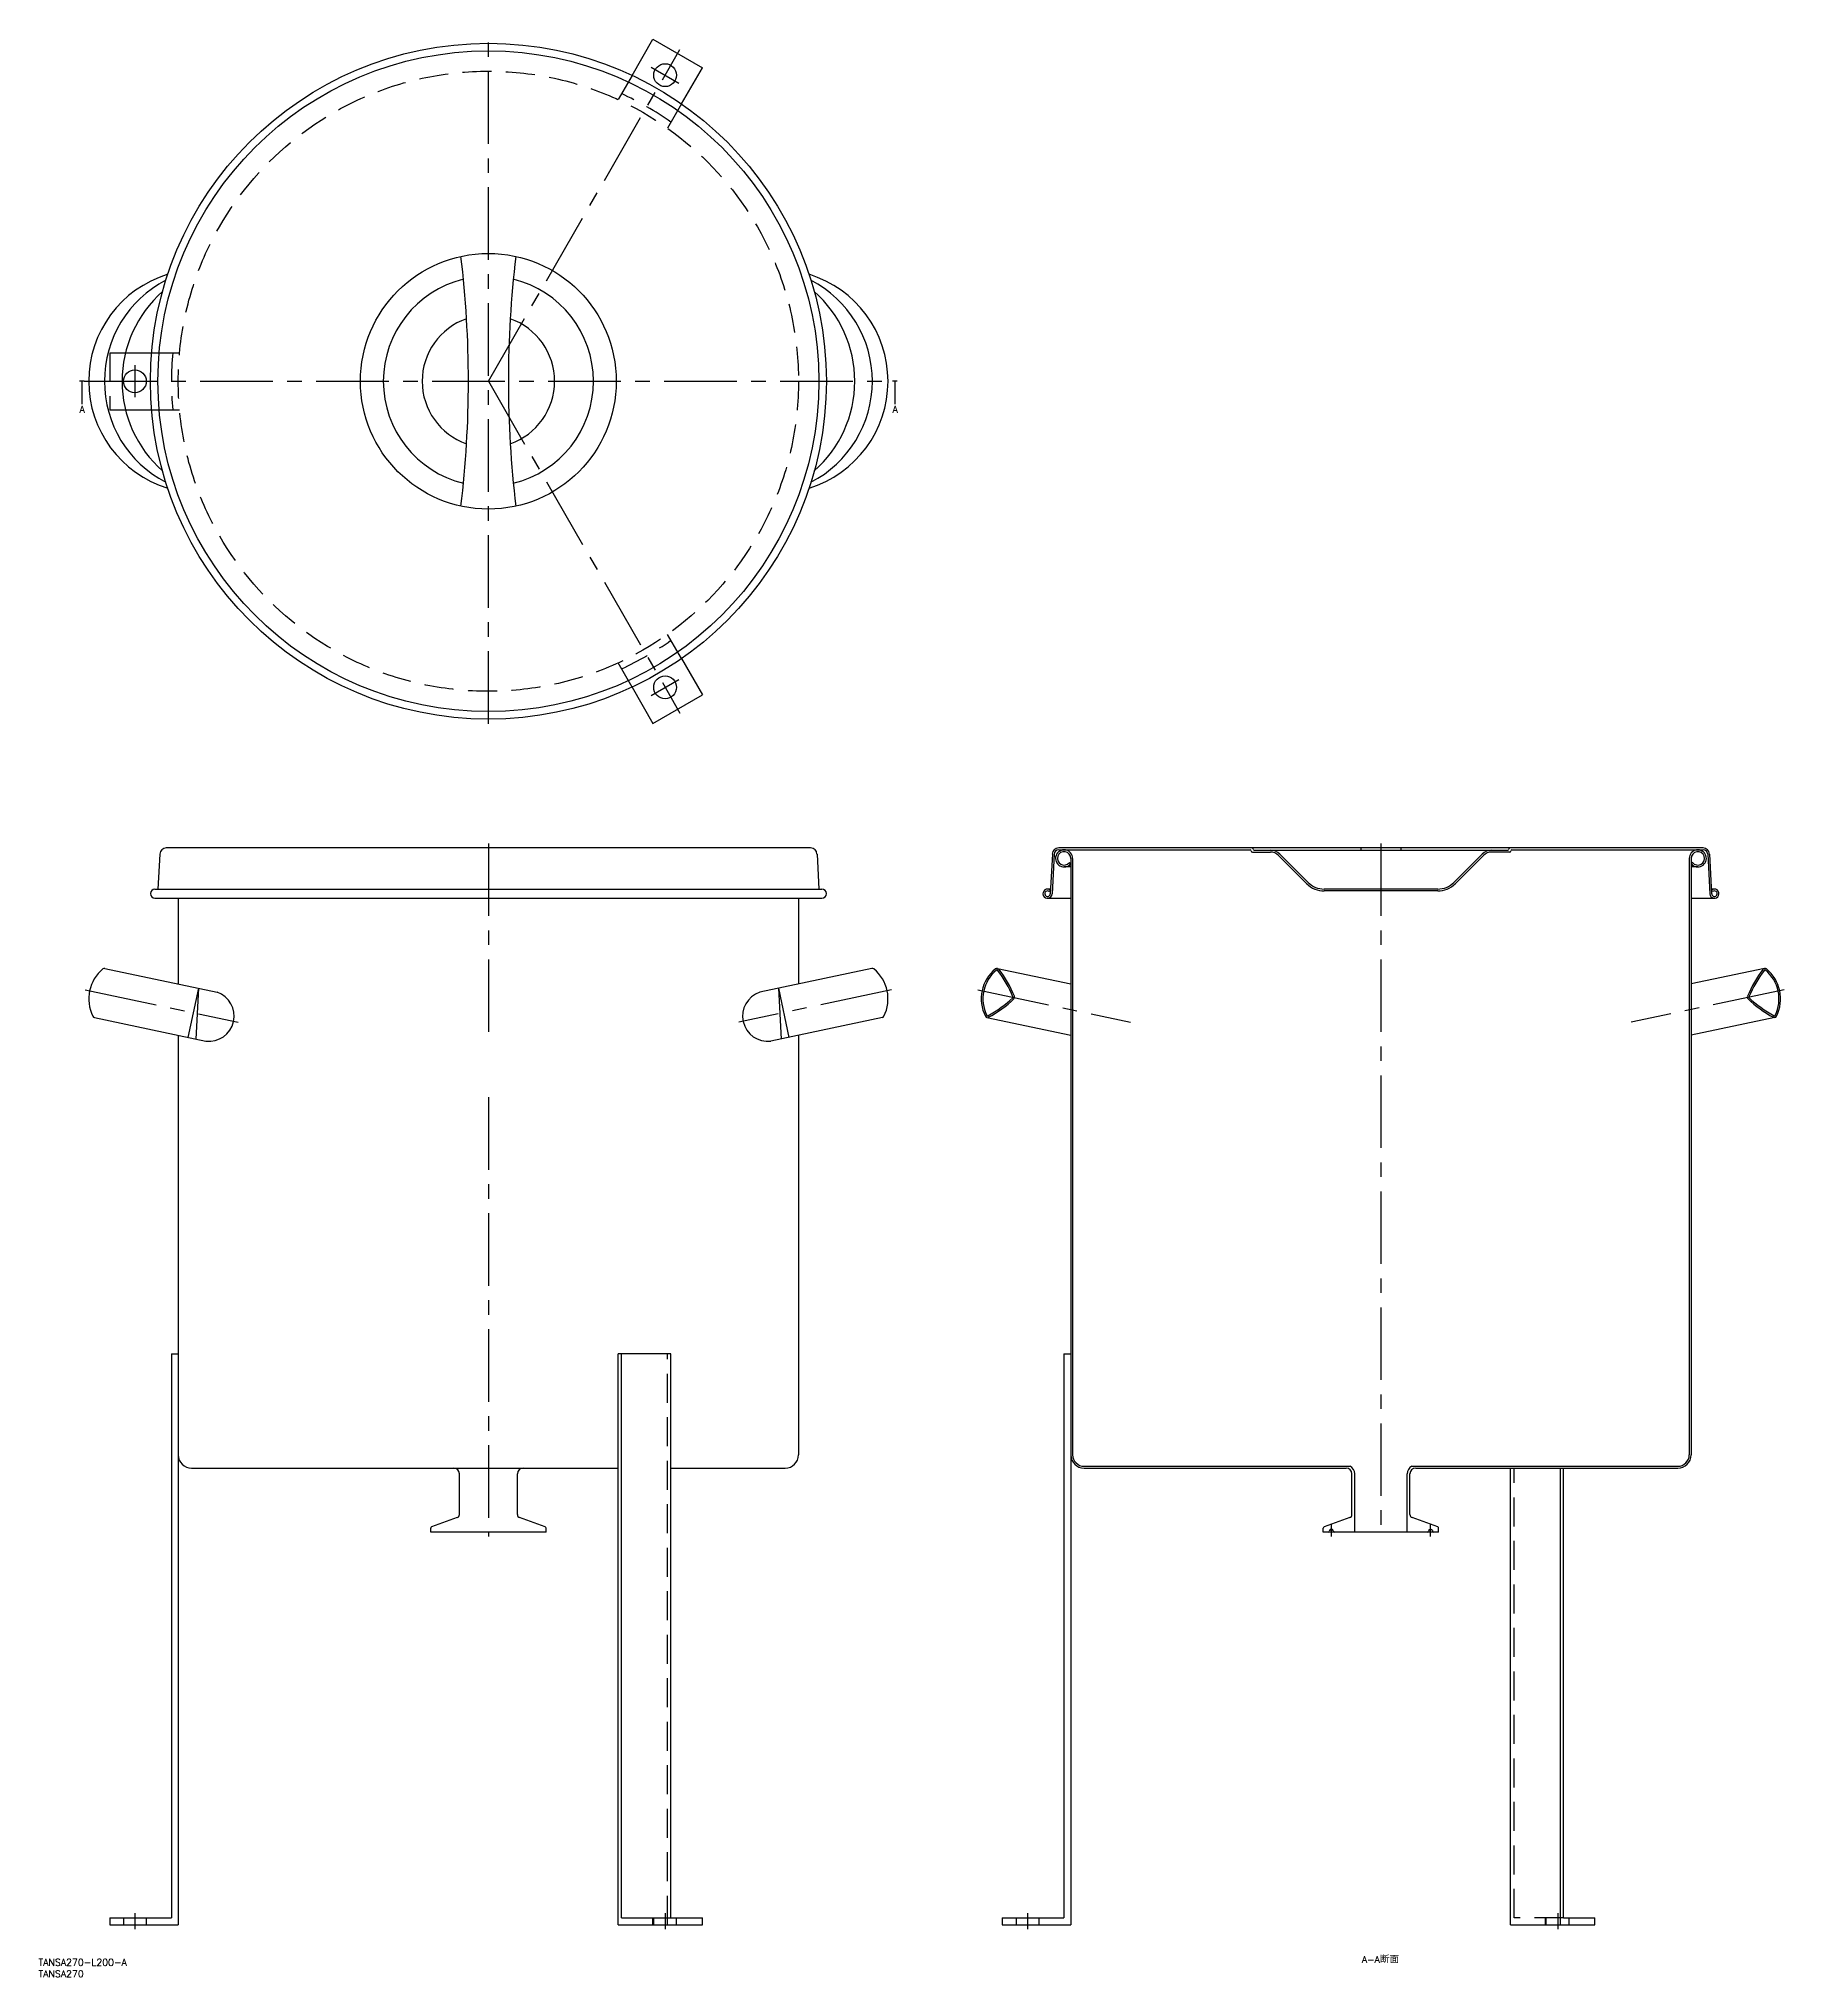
# Model space of a CAD drawing. Extents: x -197 to 567, y -699 to 150.
import ezdxf

# ---------------------------------------------------------------- set-up
doc = ezdxf.new("R2010")
doc.units = 0
doc.linetypes.add('CENTER', pattern=[50.8, 31.75, -6.35, 6.35, -6.35])
doc.linetypes.add('DASHED', pattern=[19.05, 12.7, -6.35])
doc.layers.get('0').update_dxf_attribs({"linetype": 'CONTINUOUS'})
doc.layers.add('CENTER', color=1, linetype='CONTINUOUS')
doc.styles.get("Standard").update_dxf_attribs({"font": 'txt.shx', "height": 3, "bigfont": 'bigfont.shx'})

msp = doc.modelspace()

# ---------------------------------------------------------------- linework, layer by layer
at = {"color": 7, "linetype": 'CONTINUOUS'}
for p, q in [((62.91, 133.97), (72.07, 149.84)), ((72.07, 149.84), (93.73, 137.34)), ((84.57, 121.47), (93.73, 137.34)), ((-158.91, 12.5), (-147.48, 12.5)), ((-158.91, -12.5), (-147.48, -12.5)), ((84.57, -121.47), (93.73, -137.34)), ((62.91, -133.97), (72.07, -149.84)), ((72.07, -149.84), (93.73, -137.34)), ((-143.9, -207.07), (-144.7, -222.42)), ((141.1, -204.42), (-141.1, -204.42)), ((143.9, -207.07), (144.7, -222.42)), ((246.95, -207.07), (246.04, -224.48)), ((247.75, -207.11), (246.84, -224.52)), ((531.95, -204.42), (249.74, -204.42)), ((249.74, -205.22), (333.55, -205.22)), ((254.42, -210.79), (255.05, -211.28)), ((255.05, -208.97), (255.05, -676.02)), ((255.85, -208.97), (255.85, -470.22)), ((334.55, -206.22), (342.44, -206.22)), ((335.35, -205.42), (446.35, -205.42)), ((345.98, -207.68), (358.35, -220.05)), ((346.55, -207.12), (358.92, -219.49)), ((382.1, -204.42), (382.1, -205.42)), ((399.6, -204.42), (399.6, -205.42)), ((435.15, -207.12), (422.78, -219.49)), ((435.71, -207.68), (423.34, -220.05)), ((447.15, -206.22), (439.25, -206.22)), ((448.15, -205.22), (531.95, -205.22)), ((525.85, -208.97), (525.85, -470.22)), ((526.65, -208.97), (526.65, -470.22)), ((527.28, -210.79), (526.65, -211.28)), ((533.95, -207.11), (534.86, -224.52)), ((534.75, -207.07), (535.66, -224.48)), ((255.05, -212.72), (252.1, -212.72)), ((529.6, -212.72), (526.65, -212.72)), ((-146.01, -222.42), (146.01, -222.42)), ((-146.01, -226.42), (146.01, -226.42)), ((-135.8, -226.42), (-135.8, -263.97)), ((135.8, -226.42), (135.8, -263.97)), ((246.14, -222.42), (244.84, -222.42)), ((244.84, -226.42), (255.05, -226.42)), ((245.61, -223.5), (246.12, -222.88)), ((415.7, -222.42), (365.99, -222.42)), ((415.7, -223.22), (365.99, -223.22)), ((526.65, -226.42), (536.86, -226.42)), ((536.86, -222.42), (535.55, -222.42)), ((536.09, -223.5), (535.57, -222.88)), ((-167.94, -257.14), (-118.81, -267.58)), ((167.94, -257.14), (118.81, -267.58)), ((222.91, -257.14), (255.05, -263.97)), ((558.79, -257.14), (526.65, -263.97)), ((-127, -265.84), (-131.58, -287.36)), ((-127, -265.84), (-128.17, -288.09)), ((127, -265.84), (128.17, -288.09)), ((127, -265.84), (131.58, -287.36)), ((-172.51, -278.66), (-123.65, -289.05)), ((172.51, -278.66), (123.65, -289.05)), ((218.33, -278.66), (255.05, -286.46)), ((563.36, -278.66), (526.65, -286.46)), ((-135.8, -286.46), (-135.8, -676.02)), ((135.8, -286.46), (135.8, -470.22)), ((-138.8, -426.02), (-135.8, -426.02)), ((-138.8, -426.02), (-138.8, -673.02)), ((56.79, -676.02), (56.79, -426.02)), ((79.94, -426.02), (56.79, -426.02)), ((58.29, -673.02), (58.29, -426.02)), ((79.94, -673.02), (79.94, -426.02)), ((252.05, -426.02), (252.05, -673.02)), ((252.05, -426.02), (255.05, -426.02)), ((260.85, -475.22), (377.32, -475.22)), ((404.37, -475.22), (520.85, -475.22)), ((-130, -476.02), (56.79, -476.02)), ((-12.7, -496.32), (-12.7, -478.52)), ((-12.7, -496.32), (-12.7, -478.52)), ((12.7, -496.32), (12.7, -478.52)), ((12.7, -496.32), (12.7, -478.52)), ((79.94, -476.02), (130, -476.02)), ((260.85, -476.02), (375.65, -476.02)), ((378.15, -496.32), (378.15, -478.52)), ((378.15, -496.32), (378.15, -478.52)), ((379.35, -504.02), (379.35, -478.52)), ((402.35, -504.02), (402.35, -478.52)), ((403.55, -496.32), (403.55, -478.52)), ((403.55, -496.32), (403.55, -478.52)), ((406.05, -476.02), (520.85, -476.02)), ((447.63, -676.02), (447.63, -476.02)), ((469.28, -476.02), (469.28, -676.02)), ((470.79, -673.02), (470.79, -476.02)), ((-13.67, -497.71), (-24.86, -501.78)), ((24.86, -501.78), (13.67, -497.71)), ((377.18, -497.71), (365.98, -501.78)), ((415.71, -501.78), (404.51, -497.71)), ((-25.25, -504.02), (-25.25, -502.33)), ((25.25, -504.02), (-25.25, -504.02)), ((25.25, -504.02), (25.25, -502.33)), ((365.6, -504.02), (365.6, -502.33)), ((416.1, -504.02), (365.6, -504.02)), ((368.33, -503.38), (368.22, -503.66)), ((369.96, -503.38), (370.08, -503.66)), ((411.74, -503.36), (411.62, -503.66)), ((413.35, -503.36), (413.48, -503.66)), ((416.1, -504.02), (416.1, -502.33)), ((-165.8, -673.02), (-138.8, -673.02)), ((-165.8, -673.02), (-165.8, -676.02)), ((-165.8, -676.02), (-135.8, -676.02)), ((56.79, -676.02), (93.73, -676.02)), ((58.29, -673.02), (93.73, -673.02)), ((72.07, -676.02), (72.07, -673.02)), ((93.73, -676.02), (93.73, -673.02)), ((225.05, -673.02), (252.05, -673.02)), ((225.05, -673.02), (225.05, -676.02)), ((225.05, -676.02), (255.05, -676.02)), ((231.05, -673.02), (231.05, -676.02)), ((241.05, -673.02), (241.05, -676.02)), ((447.63, -676.02), (484.57, -676.02)), ((470.79, -673.02), (484.57, -673.02)), ((484.57, -676.02), (484.57, -673.02))]:
    msp.add_line(p, q, dxfattribs=at)
at = {"color": 3, "linetype": 'DASHED'}
for p, q in [((62.91, 133.97), (56.79, 123.36)), ((84.57, 121.47), (78.44, 110.86)), ((-165.8, 12.5), (-158.91, 12.5)), ((-165.8, 12.5), (-165.8, -12.5)), ((-147.48, 12.5), (-135.22, 12.5)), ((-165.8, -12.5), (-158.91, -12.5)), ((-147.48, -12.5), (-135.22, -12.5)), ((84.57, -121.47), (78.44, -110.86)), ((62.91, -133.97), (56.79, -123.36)), ((78.44, -676.02), (78.44, -426.02)), ((449.11, -673.02), (449.11, -476.02)), ((-159.8, -673.02), (-159.8, -676.02)), ((-149.8, -673.02), (-149.8, -676.02)), ((72.4, -676.02), (72.4, -673.02)), ((82.4, -676.02), (82.4, -673.02)), ((470.79, -673.02), (449.11, -673.02)), ((462.92, -676.02), (462.92, -673.02)), ((463.25, -676.02), (463.25, -673.02)), ((473.25, -676.02), (473.25, -673.02))]:
    msp.add_line(p, q, dxfattribs=at)
at = {"color": 7}
for points in [[(-178, 0, 0), (-178, -9.99, 0)], [(178, 0, 0), (178, -9.99, 0)]]:
    msp.add_polyline3d(points, dxfattribs=at)
at = {"color": 7, "linetype": 'CONTINUOUS'}
for centre, radius in [((0, 0), 148.01), ((0, 0), 144.7), ((77.4, 134.06), 5), ((0, 0), 56), ((-154.8, 0), 5), ((77.4, -134.06), 5)]:
    msp.add_circle(centre, radius, dxfattribs=at)
at = {"color": 3, "linetype": 'DASHED'}
msp.add_circle((0, 0), 135.8, dxfattribs=at)
for start, end in [(54.83308, 65.16692), (174.83308, 185.16692), (294.83308, 305.16692)]:
    msp.add_arc((0, 0), 138.8, start, end, dxfattribs=at)
at = {"color": 7, "linetype": 'CONTINUOUS'}
for centre, radius, start, end in [((-470.68, 0), 461.93, 353.19944, 6.80056), ((470.68, 0), 461.93, 173.19944, 186.80056), ((-125.99, 0), 49.01, 107.09813, 252.90187), ((-118.35, 0), 49.79, 117.37578, 242.62422), ((0, 0), 46, 103.72809, 256.27191), ((0, 0), 46, 283.72809, 76.27191), ((125.99, 0), 49.01, 287.09813, 72.90187), ((118.35, 0), 49.79, 297.37578, 62.62422), ((-108.03, 0), 52.39, 131.43357, 228.56643), ((108.03, 0), 52.39, 311.43357, 48.56643), ((0, 0), 29, 109.25214, 250.74786), ((0, 0), 29, 289.25214, 70.74786), ((-141.1, -207.22), 2.8, 90, 177), ((141.1, -207.22), 2.8, 3, 90), ((249.74, -207.22), 2.8, 90, 177), ((249.74, -207.22), 2, 90, 177), ((252.1, -208.97), 3.75, 0, 321.87509), ((252.1, -208.97), 2.95, 0, 321.87509), ((333.55, -205.72), 0.5, 0, 90), ((334.55, -205.72), 0.5, 180, 270), ((334.35, -204.92), 0.5, 0, 90), ((335.35, -204.92), 0.5, 180, 270), ((342.44, -211.22), 5.8, 45, 90), ((342.44, -211.22), 5, 45, 90), ((439.25, -211.22), 5.8, 90, 135), ((439.25, -211.22), 5, 90, 135), ((446.35, -204.92), 0.5, 270, 0), ((447.35, -204.92), 0.5, 90, 180), ((447.15, -205.72), 0.5, 270, 0), ((448.15, -205.72), 0.5, 90, 180), ((529.6, -208.97), 3.75, 218.12491, 180), ((529.6, -208.97), 2.95, 218.12491, 180), ((531.95, -207.22), 2.8, 3, 90), ((531.95, -207.22), 2, 3, 90), ((365.99, -212.42), 10.8, 225, 270), ((365.99, -212.42), 10, 225, 270), ((415.7, -212.42), 10, 270, 315), ((415.7, -212.42), 10.8, 270, 315), ((-146.01, -224.42), 2, 90, 270), ((146.01, -224.42), 2, 270, 90), ((244.84, -224.42), 2, 50.1301, 357), ((244.84, -224.42), 1.2, 50.1301, 357), ((536.86, -224.42), 2, 183, 129.8699), ((536.86, -224.42), 1.2, 183, 129.8699), ((-157.96, -270.51), 17.04, 129.41991, 206.58009), ((-168.15, -258.12), 1, 78, 129.41991), ((168.15, -258.12), 1, 50.58009, 102), ((157.96, -270.51), 17.04, 333.41991, 50.58009), ((232.88, -270.51), 17.04, 129.41991, 206.58009), ((232.88, -270.51), 16.34, 129.41991, 206.58009), ((222.7, -258.12), 1, 78, 129.41991), ((222.7, -258.12), 0.3, 37.8778, 129.41991), ((184.02, -288.2), 49.3, 22.09662, 37.8778), ((184.02, -288.2), 50, 22.09662, 37.8778), ((597.67, -288.2), 50, 142.1222, 157.90338), ((597.67, -288.2), 49.3, 142.1222, 157.90338), ((558.99, -258.12), 0.3, 50.58009, 142.1222), ((558.99, -258.12), 1, 50.58009, 102), ((548.81, -270.51), 16.34, 333.41991, 50.58009), ((548.81, -270.51), 17.04, 333.41991, 50.58009), ((-122.4, -278.05), 11.07, 263.52848, 71.07294), ((122.4, -278.05), 11.07, 108.92706, 276.47152), ((195.45, -234.47), 49.3, 298.1222, 313.90338), ((195.45, -234.47), 50, 298.1222, 313.90338), ((229.42, -269.77), 0.3, 313.90338, 22.09662), ((229.42, -269.77), 1, 313.90338, 22.09662), ((552.27, -269.77), 1, 157.90338, 226.09662), ((586.25, -234.47), 50, 226.09662, 241.8778), ((552.27, -269.77), 0.3, 157.90338, 226.09662), ((586.25, -234.47), 49.3, 226.09662, 241.8778), ((-172.31, -277.68), 1, 206.58009, 258), ((172.31, -277.68), 1, 282, 333.41991), ((218.54, -277.68), 1, 206.58009, 258), ((218.54, -277.68), 0.3, 206.58009, 298.1222), ((563.15, -277.68), 0.3, 241.8778, 333.41991), ((563.15, -277.68), 1, 282, 333.41991), ((-130, -470.22), 5.8, 180, 270), ((130, -470.22), 5.8, 270, 360), ((260.85, -470.22), 5.8, 180, 270), ((260.85, -470.22), 5, 180, 270), ((375.65, -478.52), 3.7, 0, 63.11195), ((406.05, -478.52), 3.7, 116.88805, 180), ((520.85, -470.22), 5, 270, 0), ((520.85, -470.22), 5.8, 270, 360), ((-15.2, -478.52), 2.5, 0, 90), ((15.2, -478.52), 2.5, 90, 180), ((375.65, -478.52), 2.5, 0, 90), ((406.05, -478.52), 2.5, 90, 180), ((-14.17, -496.32), 1.47, 290, 0), ((14.17, -496.32), 1.47, 180, 250), ((376.68, -496.32), 1.47, 290, 0), ((405.02, -496.32), 1.47, 180, 250), ((-24.66, -502.33), 0.588, 110, 180), ((24.66, -502.33), 0.588, 0, 70), ((366.19, -502.33), 0.588, 110, 180), ((367.67, -503.43), 0.588, 270, 337), ((369.15, -503.72), 0.882, 23, 157), ((370.62, -503.43), 0.588, 203, 270), ((411.07, -503.43), 0.588, 270, 337), ((412.55, -503.72), 0.882, 21.63699, 158.36301), ((414.02, -503.43), 0.588, 203, 270), ((415.51, -502.33), 0.588, 0, 70)]:
    msp.add_arc(centre, radius, start, end, dxfattribs=at)
at = {"layer": 'CENTER', "color": 1, "linetype": 'CENTER'}
for p, q in [((0, -150.01), (0, 150.01)), ((0, 0), (83.9, 145.32)), ((71.34, 137.56), (83.46, 130.56)), ((-177, 0), (-179, 0)), ((-177, 0), (177, 0)), ((-154.8, 7), (-154.8, -7)), ((0, 0), (83.9, -145.32)), ((179, 0), (177, 0)), ((71.34, -137.56), (83.46, -130.56)), ((0, -202.42), (0, -289.21)), ((390.85, -202.42), (390.85, -506.02)), ((-176.58, -266.55), (-109.62, -280.78)), ((176.58, -266.55), (109.62, -280.78)), ((214.26, -266.55), (281.23, -280.78)), ((567.43, -266.55), (500.47, -280.78)), ((0, -313.63), (0, -506.02)), ((369.15, -506.02), (369.15, -500.84)), ((412.55, -506.02), (412.55, -500.84)), ((-154.8, -671.02), (-154.8, -678.02)), ((77.4, -671.02), (77.4, -678.02)), ((236.05, -671.02), (236.05, -678.02)), ((468.25, -671.02), (468.25, -678.02))]:
    msp.add_line(p, q, dxfattribs=at)

# ---------------------------------------------------------------- texts
at = {"color": 137, "linetype": 'CONTINUOUS'}
for s, p in [('A', (-178.97, -13.83)), ('A', (177.03, -13.83)), ('A-A断面', (382.43, -692.76))]:
    msp.add_text(s, height=3, dxfattribs=at).set_placement(p)
at = {"color": 7, "linetype": 'CONTINUOUS'}
for s, p in [('TANSA270-L200-A', (-197, -694.02)), ('TANSA270', (-197, -699.02))]:
    msp.add_text(s, height=3, dxfattribs=at).set_placement(p)

doc.saveas('drawing.dxf')
